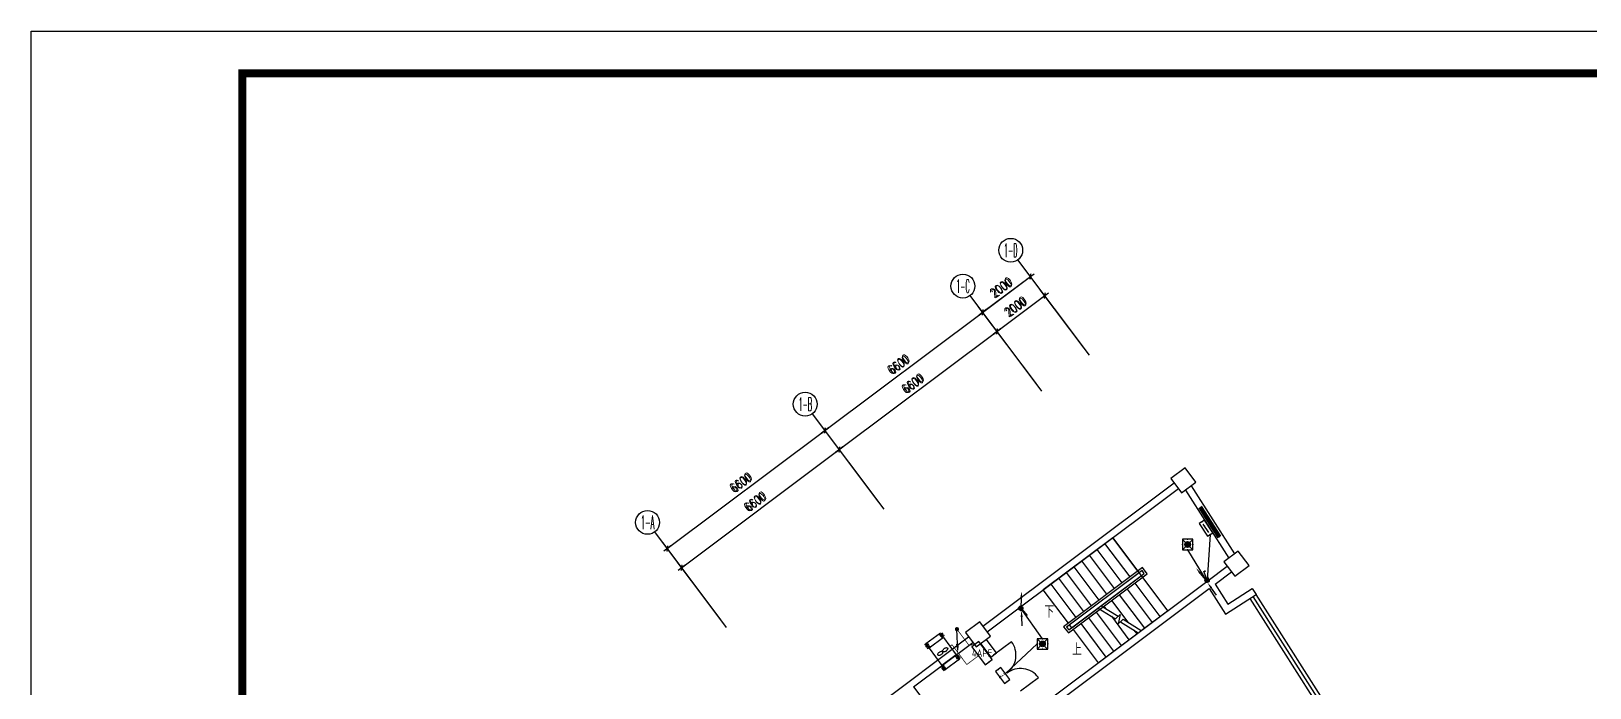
# Model space of a CAD drawing. Extents: x -149393 to 1177518, y -366685 to 296590.
# Drawn here: x 607049 to 659243, y -214690 to -192676 of the extents above; entities that cross this region are included whole.
import ezdxf
from ezdxf.enums import TextEntityAlignment as Align

# ---------------------------------------------------------------- set-up
doc = ezdxf.new("R2010")
doc.units = 0
doc.header["$LTSCALE"] = 1000
doc.header["$MEASUREMENT"] = 0
doc.linetypes.add('常规', pattern=[20, 10, 0, 10])
doc.layers.get('0').update_dxf_attribs({"linetype": 'CONTINUOUS'})
doc.layers.get('Defpoints').update_dxf_attribs({"linetype": 'CONTINUOUS'})
for name, color, linetype in [('AXIS', 3, 'CONTINUOUS'), ('AXIS_TEXT', 7, 'CONTINUOUS'), ('COLUMN', 9, 'CONTINUOUS'), ('EQUIP-消防', 3, 'CONTINUOUS'), ('EQUIP-箱柜', 3, 'CONTINUOUS'), ('LWIRE', 4, 'CONTINUOUS'), ('PUB_TITLE', 253, 'CONTINUOUS'), ('STAIR', 2, 'CONTINUOUS'), ('TEL_SYMB', 3, 'CONTINUOUS'), ('TEL_TEXT', 7, 'CONTINUOUS'), ('WALL', 9, 'CONTINUOUS'), ('WINDOW', 4, 'CONTINUOUS'), ('WIRE-动力', 3, 'CONTINUOUS'), ('WIRE-应急', 60, '常规'), ('通风', 3, 'CONTINUOUS'), ('采暖', 6, 'CONTINUOUS')]:
    doc.layers.add(name, color=color, linetype=linetype)
doc.styles.add('_TCH_AXIS', font='COMPLEX', dxfattribs={"bigfont": 'GBCBIG'})
doc.styles.add('_TCH_DIM', font='SIMPLEX', dxfattribs={"bigfont": 'GBCBIG'})
doc.styles.add('_TCH_DIM_T3', font='SIMPLEX', dxfattribs={"width": 0.705882, "bigfont": 'GBCBIG'})
doc.styles.add('_TEL_ATTDEF', font='GBENOR', dxfattribs={"width": 0.8, "height": 3, "bigfont": 'GBCBIG'})
doc.styles.add('_TEL_DIM', font='', dxfattribs={"width": 0.8, "height": 3.5})
doc.styles.add('COMPLEX', font='COMPLEX')
doc.styles.add('DIM_FONT', font='SIMPLEX.shx', dxfattribs={"width": 0.8})
doc.styles.get("Standard").update_dxf_attribs({"font": 'gbenor.shx', "bigfont": 'gbcbig.shx'})
doc.styles.get('_TEL_DIM').set_extended_font_data('SimSun')
doc.dimstyles.new('_TCH_ARCH&&100', dxfattribs={"dimtxt": 297.5, "dimasz": 100, "dimexe": 250, "dimexo": 300, "dimgap": 126.25, "dimtad": 1, "dimdec": 0, "dimzin": 0, "dimdsep": 46, "dimtxsty": '_TCH_DIM_T3', "dimblk": 'ARCHTICK', "dimcen": 0.09, "dimclrt": 7, "dimazin": 2, "dimtfac": 1, "dimtdec": 0, "dimtix": 1, "dimtmove": 2, "dimatfit": 3, "dimfxl": 1, "dimtolj": 1, "dimtzin": 0, "dimarcsym": 0})
doc.dimstyles.new('DIMN', dxfattribs={"dimtxt": 300, "dimasz": 1, "dimexe": 250, "dimexo": 300, "dimgap": 150, "dimtad": 1, "dimdec": 0, "dimdsep": 46, "dimtxsty": 'DIM_FONT', "dimblk": '_DIMX', "dimcen": 2.5, "dimclrt": 7, "dimadec": 0, "dimazin": 0, "dimtfac": 1, "dimtdec": 0, "dimtix": 1, "dimtmove": 2, "dimatfit": 3, "dimldrblk": '_DIMX', "dimfxl": 1, "dimtolj": 1, "dimarcsym": 0})

# ---------------------------------------------------------------- blocks, each defined once
blk = doc.blocks.new('$equip_U$00000427(cyc-PC)')
for p, q in [((-0.43, -0.43), (0.43, 0.43)), ((-0.43, 0.43), (0.43, -0.43))]:
    blk.add_line(p, q)
blk.add_lwpolyline([(-0.5, 0.5), (-0.5, -0.5), (0.5, -0.5), (0.5, 0.5)], close=True)
blk.add_circle((0, 0), 0.275)
for p in [(-0.5, 0), (0, 0.5), (0.5, 0), (0, -0.5)]:
    blk.add_point(p)
for points in [[(-0.24, 0.14), (0.24, 0.14), (-0.27, 0), (0.27, 0)], [(-0.24, -0.14), (0.24, -0.14), (-0.27, 0), (0.27, 0)], [(-0.14, 0.24), (0.14, 0.24), (-0.24, 0.14), (0.24, 0.14)], [(0, 0.27), (0, 0.27), (-0.14, 0.24), (0.14, 0.24)], [(-0.14, -0.24), (0.14, -0.24), (-0.24, -0.14), (0.24, -0.14)], [(0, -0.27), (0, -0.27), (-0.14, -0.24), (0.14, -0.24)]]:
    blk.add_solid(points)
at = {"color": 7, "style": '_TEL_DIM', "flags": 1}
blk.add_attdef('A', text='', height=0.00002, dxfattribs=at).set_placement((0, 0), align=Align.MIDDLE_CENTER)
blk = doc.blocks.new('$equip_U$00000446(cyc-PC)')
for p, q in [((0.72, 0.66), (-0.72, 0.66)), ((-0.72, 0.66), (-0.72, 0)), ((-0.72, 0), (0.72, 0)), ((0.72, 0), (0.72, 0.66))]:
    blk.add_line(p, q)
for p in [(-0.72, 0.33), (0, 0.66), (0, 0), (0.72, 0.33)]:
    blk.add_point(p)
at = {"width": 0.8}
blk.add_text('E', height=0.45, dxfattribs=at).set_placement((-0.08, 0.11))
at = {"color": 7, "style": '_TEL_DIM', "flags": 1}
blk.add_attdef('A', text='', height=0.00002, dxfattribs=at).set_placement((0, 0), align=Align.MIDDLE_CENTER)
blk = doc.blocks.new('$TelecSys$00000079')
for p, q in [((0.7, 0.7), (0, 0)), ((0.1, 0.1), (0.1, 0.1)), ((-0.1, -0.1), (-0.1, -0.1))]:
    blk.add_line(p, q)
at = {"const_width": 0.142}
blk.add_lwpolyline([(-0.07, 0, 1), (0.07, 0, 1)], format="xyb", close=True, dxfattribs=at)
blk.add_solid([(0.63, 0.77), (0.77, 0.63), (1.15, 1.15)])
at = {"width": 0.8, "flags": 9}
blk.add_attdef('A', (0, 0), '', height=0.00002, dxfattribs=at)
blk = doc.blocks.new('$equip_U$00000423(cyc-PC)')
for p, q in [((0.15, 0.36), (0.63, 0.83)), ((0.63, 0.83), (0.77, 0.69))]:
    blk.add_line(p, q)
blk.add_circle((0, 0.21), 0.208)
for p in [(-0.21, 0.21), (-0.05, 0.4), (0, 0), (0.21, 0.21), (0.7, 0.76)]:
    blk.add_point(p)
for points in [[(-0.18, 0.31), (0.18, 0.31), (-0.21, 0.21), (0.21, 0.21)], [(-0.18, 0.1), (0.18, 0.1), (-0.21, 0.21), (0.21, 0.21)], [(-0.1, 0.39), (0.1, 0.39), (-0.18, 0.31), (0.18, 0.31)], [(-0.1, 0.03), (0.1, 0.03), (-0.18, 0.1), (0.18, 0.1)], [(0, 0.42), (0, 0.42), (-0.1, 0.39), (0.1, 0.39)], [(0, 0), (0, 0), (-0.1, 0.03), (0.1, 0.03)]]:
    blk.add_solid(points)
at = {"color": 7, "style": '_TEL_DIM', "flags": 1}
blk.add_attdef('A', text='', height=0.00002, dxfattribs=at).set_placement((0, 0), align=Align.MIDDLE_CENTER)
blk = doc.blocks.new('$equip_U$00000108(cyc-PC)')
for p, q in [((-0.72, 0.6), (-0.72, 0)), ((0.72, 0.6), (-0.72, 0.6)), ((-0.72, 0), (0.72, 0)), ((-0.48, 0.3), (0.48, 0.3)), ((0.72, 0), (0.72, 0.6))]:
    blk.add_line(p, q)
for p in [(-0.72, 0.3), (0, 0.6), (0, 0), (0.72, 0.3)]:
    blk.add_point(p)
blk.add_solid([(0.24, 0.23), (0.53, 0.3), (0.24, 0.37)])
at = {"color": 7, "style": '_TEL_DIM', "flags": 1}
blk.add_attdef('A', text='', height=0.00002, dxfattribs=at).set_placement((0, 0), align=Align.MIDDLE_CENTER)
blk = doc.blocks.new('$TelecSys$00000078')
for p, q in [((0.1, 0.1), (0.1, 0.1)), ((1.15, 1.15), (0.55, 0.55)), ((-0.1, -0.1), (-0.1, -0.1))]:
    blk.add_line(p, q)
at = {"const_width": 0.142}
blk.add_lwpolyline([(-0.07, 0, 1), (0.07, 0, 1)], format="xyb", close=True, dxfattribs=at)
blk.add_solid([(0.62, 0.48), (0.48, 0.62), (0.1, 0.1)])
at = {"width": 0.8, "flags": 9}
blk.add_attdef('A', (0, 0), '', height=0.00002, dxfattribs=at)
blk = doc.blocks.new('_DIMX')
blk.add_line((-150, 0), (150, 0))
at = {"const_width": 50}
blk.add_lwpolyline([(-70, -70), (70, 70)], dxfattribs=at)
blk = doc.blocks.new('_ArchTick')
at = {"color": 0, "linetype": 'ByBlock', "const_width": 0.4}
blk.add_lwpolyline([(-0.5, -0.5), (0.5, 0.5)], dxfattribs=at)
blk = doc.blocks.new('*D1241')
at = {"layer": 'AXIS', "color": 0, "lineweight": -2, "transparency": 16777216}
for p, q in [((642311, -203302), (640841, -201342)), ((639391, -202742), (640991, -201542)), ((640711, -204502), (639241, -202542))]:
    blk.add_line(p, q, dxfattribs=at)
at = {"layer": 'Defpoints', "color": 0, "transparency": 16777216}
for p in [(640991, -201542), (642491, -203542), (640891, -204742)]:
    blk.add_point(p, dxfattribs=at)
at = {"layer": 'AXIS', "color": 0, "lineweight": -2, "transparency": 16777216, "xscale": 100, "yscale": 100, "zscale": 100}
for p, rotation in [((640991, -201542), 36.87000000000068), ((639391, -202742), 216.8700000000007)]:
    blk.add_blockref('_ArchTick', p, dxfattribs=dict(at, rotation=rotation))
at = {"layer": 'AXIS', "color": 7, "transparency": 16777216, "insert": (640026, -201922), "char_height": 297.5, "attachment_point": 5, "rotation": 36.87, "style": '_TCH_DIM_T3'}
blk.add_mtext('\\A1;2000', dxfattribs=at)
blk = doc.blocks.new('*D1242')
at = {"layer": 'AXIS', "color": 0, "lineweight": -2, "transparency": 16777216}
for p, q in [((638911, -202102), (640511, -200902)), ((642311, -203302), (640361, -200702)), ((640711, -204502), (638761, -201902))]:
    blk.add_line(p, q, dxfattribs=at)
at = {"layer": 'Defpoints', "color": 0, "transparency": 16777216}
for p in [(640511, -200902), (642491, -203542), (640891, -204742)]:
    blk.add_point(p, dxfattribs=at)
at = {"layer": 'AXIS', "color": 0, "lineweight": -2, "transparency": 16777216, "xscale": 100, "yscale": 100, "zscale": 100}
for p, rotation in [((640511, -200902), 36.87000000000068), ((638911, -202102), 216.8700000000007)]:
    blk.add_blockref('_ArchTick', p, dxfattribs=dict(at, rotation=rotation))
at = {"layer": 'AXIS', "color": 7, "transparency": 16777216, "insert": (639546, -201282), "char_height": 297.5, "attachment_point": 5, "rotation": 36.87, "style": '_TCH_DIM_T3'}
blk.add_mtext('\\A1;2000', dxfattribs=at)
blk = doc.blocks.new('*D1243')
at = {"layer": 'AXIS', "color": 0, "lineweight": -2, "transparency": 16777216}
for p, q in [((634111, -206702), (639391, -202742)), ((640711, -204502), (639241, -202542)), ((635431, -208462), (633961, -206502))]:
    blk.add_line(p, q, dxfattribs=at)
at = {"layer": 'Defpoints', "color": 0, "transparency": 16777216}
for p in [(639391, -202742), (640891, -204742), (635611, -208702)]:
    blk.add_point(p, dxfattribs=at)
at = {"layer": 'AXIS', "color": 0, "lineweight": -2, "transparency": 16777216, "xscale": 100, "yscale": 100, "zscale": 100}
for p, rotation in [((639391, -202742), 36.86999999999998), ((634111, -206702), 216.87)]:
    blk.add_blockref('_ArchTick', p, dxfattribs=dict(at, rotation=rotation))
at = {"layer": 'AXIS', "color": 7, "transparency": 16777216, "insert": (636586, -204502), "char_height": 297.5, "attachment_point": 5, "rotation": 36.87, "style": '_TCH_DIM_T3'}
blk.add_mtext('\\A1;6600', dxfattribs=at)
blk = doc.blocks.new('*D1244')
at = {"layer": 'AXIS', "color": 0, "lineweight": -2, "transparency": 16777216}
for p, q in [((640711, -204502), (638761, -201902)), ((633631, -206062), (638911, -202102)), ((635431, -208462), (633481, -205862))]:
    blk.add_line(p, q, dxfattribs=at)
at = {"layer": 'Defpoints', "color": 0, "transparency": 16777216}
for p in [(638911, -202102), (640891, -204742), (635611, -208702)]:
    blk.add_point(p, dxfattribs=at)
at = {"layer": 'AXIS', "color": 0, "lineweight": -2, "transparency": 16777216, "xscale": 100, "yscale": 100, "zscale": 100}
for p, rotation in [((638911, -202102), 36.86999999999998), ((633631, -206062), 216.87)]:
    blk.add_blockref('_ArchTick', p, dxfattribs=dict(at, rotation=rotation))
at = {"layer": 'AXIS', "color": 7, "transparency": 16777216, "insert": (636106, -203862), "char_height": 297.5, "attachment_point": 5, "rotation": 36.87, "style": '_TCH_DIM_T3'}
blk.add_mtext('\\A1;6600', dxfattribs=at)
blk = doc.blocks.new('*D1245')
at = {"layer": 'AXIS', "color": 0, "lineweight": -2, "transparency": 16777216}
for p, q in [((635431, -208462), (633961, -206502)), ((628831, -210662), (634111, -206702)), ((630151, -212422), (628681, -210462))]:
    blk.add_line(p, q, dxfattribs=at)
at = {"layer": 'Defpoints', "color": 0, "transparency": 16777216}
for p in [(634111, -206702), (635611, -208702), (630331, -212662)]:
    blk.add_point(p, dxfattribs=at)
at = {"layer": 'AXIS', "color": 0, "lineweight": -2, "transparency": 16777216, "xscale": 100, "yscale": 100, "zscale": 100}
for p, rotation in [((634111, -206702), 36.86999999999998), ((628831, -210662), 216.87)]:
    blk.add_blockref('_ArchTick', p, dxfattribs=dict(at, rotation=rotation))
at = {"layer": 'AXIS', "color": 7, "transparency": 16777216, "insert": (631306, -208462), "char_height": 297.5, "attachment_point": 5, "rotation": 36.87, "style": '_TCH_DIM_T3'}
blk.add_mtext('\\A1;6600', dxfattribs=at)
blk = doc.blocks.new('*D1246')
at = {"layer": 'AXIS', "color": 0, "lineweight": -2, "transparency": 16777216}
for p, q in [((628351, -210022), (633631, -206062)), ((635431, -208462), (633481, -205862)), ((630151, -212422), (628201, -209822))]:
    blk.add_line(p, q, dxfattribs=at)
at = {"layer": 'Defpoints', "color": 0, "transparency": 16777216}
for p in [(633631, -206062), (635611, -208702), (630331, -212662)]:
    blk.add_point(p, dxfattribs=at)
at = {"layer": 'AXIS', "color": 0, "lineweight": -2, "transparency": 16777216, "xscale": 100, "yscale": 100, "zscale": 100}
for p, rotation in [((633631, -206062), 36.86999999999998), ((628351, -210022), 216.87)]:
    blk.add_blockref('_ArchTick', p, dxfattribs=dict(at, rotation=rotation))
at = {"layer": 'AXIS', "color": 7, "transparency": 16777216, "insert": (630826, -207822), "char_height": 297.5, "attachment_point": 5, "rotation": 36.87, "style": '_TCH_DIM_T3'}
blk.add_mtext('\\A1;6600', dxfattribs=at)
blk = doc.blocks.new('_FZHK')
blk.add_lwpolyline([(-0.5, -0.5), (0.5, -0.5), (0.5, 0.5), (-0.5, 0.5)], close=True)
blk = doc.blocks.new('_AXISO')
blk.add_circle((0, 0), 0.5)
at = {"layer": 'AXIS_TEXT', "style": 'COMPLEX', "width": 1.041667}
blk.add_attdef('A', text='', height=0.56, dxfattribs=at).set_placement((-0.25, -0.28), (0.25, -0.28), align=Align.FIT)
blk = doc.blocks.new('$TCHSYS$WIN2D')
for p, q in [((-0.5, 0.5), (0.5, 0.5)), ((0.5, 0.167), (-0.5, 0.167)), ((0.5, -0.167), (-0.5, -0.167)), ((-0.5, -0.5), (0.5, -0.5))]:
    blk.add_line(p, q)
blk = doc.blocks.new('$equip$00002698')
for p, q in [((-0.75, 0.6), (-0.75, 0)), ((0.75, 0.6), (-0.75, 0.6)), ((-0.75, 0), (0.75, 0)), ((0.75, 0), (0.75, 0.6))]:
    blk.add_line(p, q)
at = {"const_width": 0.04}
blk.add_lwpolyline([(-0.75, 0.6), (-0.75, 0), (0.75, 0), (0.75, 0.6), (-0.75, 0.6), (-0.75, 0)], dxfattribs=at)
for p in [(-0.75, 0.3), (0, 0.6), (0, 0), (0.75, 0.3)]:
    blk.add_point(p)
at = {"color": 7}
blk.add_attdef('$TEXT$', text='', height=0.5, dxfattribs=at).set_placement((0, 0.3), align=Align.MIDDLE_CENTER)
at = {"color": 7, "style": '_TEL_DIM', "flags": 1}
for tag in ['A', 'REMARK']:
    blk.add_attdef(tag, text='', height=0.00002, dxfattribs=at).set_placement((0, 0), align=Align.MIDDLE_CENTER)
blk = doc.blocks.new('$TelecSys$00000080')
for p, q in [((-0.7, -0.7), (0, 0)), ((0.1, 0.1), (0.1, 0.1)), ((-0.1, -0.1), (-0.1, -0.1))]:
    blk.add_line(p, q)
at = {"const_width": 0.142}
blk.add_lwpolyline([(0.07, 0, 1), (-0.07, 0, 1)], format="xyb", close=True, dxfattribs=at)
blk.add_solid([(-0.63, -0.77), (-0.77, -0.63), (-1.15, -1.15)])
at = {"width": 0.8, "flags": 9}
blk.add_attdef('A', (0, 0), '', height=0.00002, rotation=180, dxfattribs=at)
blk = doc.blocks.new('TRUIO')
at = {"layer": '通风'}
for p, q in [((115223, 200785), (115223, 200285)), ((115373, 200785), (115373, 200285)), ((115373, 200785), (115973, 200785)), ((115973, 200785), (115973, 200285)), ((116123, 200785), (116123, 200285)), ((115373, 200285), (115973, 200285))]:
    blk.add_line(p, q, dxfattribs=at)
at = {"layer": '通风', "extrusion": (0, 0, -1)}
for centre, major_axis, start_param, end_param in [((115795, 200619), (165, 0), 3.141593, 3.349067), ((115795, 200619), (-165, 0), -0.207474, 0), ((115734, 200632), (103, 0), 3.349067, 3.611778), ((115734, 200607), (-103, 0), -0.470186, -0.207474), ((115734, 200465), (103, 0), 3.349067, 3.611778), ((115696, 200651), (-60.4, 0), 0.470186, 0.886939), ((115696, 200588), (60.4, 0), 2.254653, 2.671407), ((115696, 200484), (-60.4, 0), 0.470186, 0.886939), ((115673, 200680), (23, 0), 4.028532, 4.712389), ((115673, 200559), (-23, 0), -1.570796, -0.886939), ((115673, 200513), (23, 0), 4.028532, 4.712389), ((115673, 200680), (-23, 0), 1.570796, 2.254653), ((115673, 200559), (-23, 0), 4.028532, 4.712389), ((115673, 200513), (23, 0), 4.712389, 5.396246), ((115649, 200651), (60.4, 0), -0.886939, -0.470186), ((115649, 200588), (-60.4, 0), 3.611778, 4.028532), ((115649, 200484), (60.4, 0), -0.886939, -0.470186), ((115611, 200632), (103, 0), -0.470186, -0.207474), ((115611, 200607), (-103, 0), 3.349067, 3.611778), ((115611, 200465), (103, 0), -0.470186, -0.207474), ((115551, 200619), (-165, 0), 2.934119, 3.141593), ((115551, 200619), (165, 0), 0, 0.207474), ((115795, 200453), (165, 0), 3.141593, 3.349067), ((115795, 200453), (-165, 0), -0.207474, 0), ((115734, 200440), (-103, 0), -0.470186, -0.207474), ((115696, 200421), (60.4, 0), 2.254653, 2.671407), ((115673, 200392), (-23, 0), -1.570796, -0.886939), ((115673, 200392), (23, 0), 0.886939, 1.570796), ((115649, 200421), (-60.4, 0), 3.611778, 4.028532), ((115611, 200440), (-103, 0), 3.349067, 3.611778), ((115551, 200453), (-165, 0), 2.934119, 3.141593), ((115551, 200453), (165, 0), 0, 0.207474)]:
    blk.add_ellipse(centre, major_axis=major_axis, ratio=0.986111, start_param=start_param, end_param=end_param, dxfattribs=at)
at = {"layer": '通风'}
for centre, major_axis, start_param, end_param in [((115611, 200632), (-103, 0), 3.349067, 3.611778), ((115551, 200619), (-165, 0), 3.141593, 3.349067), ((115551, 200619), (165, 0), -0.207474, 0)]:
    blk.add_ellipse(centre, major_axis=major_axis, ratio=0.986111, start_param=start_param, end_param=end_param, dxfattribs=at)
blk.add_point((115673, 200524), dxfattribs=at)
at = {"layer": '采暖'}
for p, q in [((115233, 200735), (115223, 200785)), ((115253, 200835), (115233, 200735)), ((115273, 200735), (115253, 200835)), ((115293, 200835), (115273, 200735)), ((115313, 200735), (115293, 200835)), ((115333, 200835), (115313, 200735)), ((115353, 200735), (115333, 200835)), ((115373, 200785), (115353, 200735)), ((115973, 200785), (115993, 200735)), ((115993, 200735), (116013, 200835)), ((116013, 200835), (116033, 200735)), ((116033, 200735), (116053, 200835)), ((116053, 200835), (116073, 200735)), ((116073, 200735), (116093, 200835)), ((116093, 200835), (116113, 200735)), ((116113, 200735), (116123, 200785)), ((115233, 200235), (115223, 200285)), ((115253, 200335), (115233, 200235)), ((115273, 200235), (115253, 200335)), ((115293, 200335), (115273, 200235)), ((115313, 200235), (115293, 200335)), ((115333, 200335), (115313, 200235)), ((115353, 200235), (115333, 200335)), ((115373, 200285), (115353, 200235)), ((115973, 200285), (115993, 200235)), ((115993, 200235), (116013, 200335)), ((116013, 200335), (116033, 200235)), ((116033, 200235), (116053, 200335)), ((116053, 200335), (116073, 200235)), ((116073, 200235), (116093, 200335)), ((116093, 200335), (116113, 200235)), ((116113, 200235), (116123, 200285))]:
    blk.add_line(p, q, dxfattribs=at)

msp = doc.modelspace()

# ---------------------------------------------------------------- linework, layer by layer
at = {"color": 59}
for p, q in [((650921.8, -216490.6), (647867.5, -211690.5)), ((651018.1, -216418.4), (647968.7, -211626)), ((651114.4, -216346.2), (648070, -211561.6))]:
    msp.add_line(p, q, dxfattribs=at)
at = {"layer": 'AXIS'}
for p, q in [((642490.6, -203542.2), (640090.6, -200342.2)), ((640890.6, -204742.2), (638490.6, -201542.2)), ((635610.6, -208702.2), (633210.6, -205502.2)), ((630330.7, -212662.2), (627930.6, -209462.2))]:
    msp.add_line(p, q, dxfattribs=at)
at = {"layer": 'PUB_TITLE'}
msp.add_lwpolyline([(607049.5, -192676.1), (725849.5, -192676.1), (725849.5, -276684.6), (607049.5, -276684.6)], close=True, dxfattribs=at)
at = {"layer": 'PUB_TITLE', "const_width": 270.7}
msp.add_lwpolyline([(614120.9, -194090.4), (724435.2, -194090.4), (724435.2, -275270.4), (614120.9, -275270.4), (614120.9, -194090.4)], close=True, dxfattribs=at)
at = {"layer": 'STAIR', "color": 59}
for p, q in [((643265.6, -209659.7), (640941.9, -211402.5)), ((644104.7, -210778.5), (643265.6, -209659.7)), ((643265.6, -209659.7), (645101.6, -212107.7)), ((643330.1, -211359.5), (642491, -210240.7)), ((643588.3, -211165.8), (642749.2, -210047)), ((643846.5, -210972.2), (643007.4, -209853.4)), ((644262.5, -210660.2), (641623.2, -212639.7)), ((642555.6, -211940.4), (641716.4, -210821.6)), ((644248.1, -210760.6), (641723.6, -212654)), ((641795.3, -212749.6), (644319.8, -210856.2)), ((644147.7, -210835.9), (641824, -212578.7)), ((642813.7, -211746.8), (641974.6, -210627.9)), ((643071.9, -211553.1), (642232.8, -210434.3)), ((644319.8, -210856.2), (644248.1, -210760.6)), ((644420.2, -210870.6), (644262.5, -210660.2)), ((642039.2, -212327.7), (641200.1, -211208.9)), ((642297.4, -212134), (641458.3, -211015.2)), ((641781, -212850), (644420.2, -210870.6)), ((642876.6, -211938.7), (644219.4, -210931.5)), ((643746.1, -211376.2), (644585.2, -212495)), ((644004.3, -211182.6), (644843.4, -212301.4)), ((644262.5, -210988.9), (645101.6, -212107.7)), ((641781, -212521.3), (640941.9, -211402.5)), ((643229.7, -211763.5), (643775.2, -212490.8)), ((643487.9, -211569.8), (644327, -212688.7)), ((641895.7, -212674.3), (642773.8, -212015.8)), ((642455.1, -212344.4), (643294.3, -213463.2)), ((642713.3, -212150.8), (643552.4, -213269.6)), ((642773.8, -212015.8), (643362.2, -212377.3)), ((642876.6, -211938.7), (643452.1, -212292.3)), ((642971.5, -211957.1), (643026.9, -212031)), ((643222.1, -212291.2), (643810.6, -213075.9)), ((643362.2, -212377.3), (643517.1, -212230.7)), ((643517.1, -212230.7), (643452.6, -212545.7)), ((643452.6, -212545.7), (643614.8, -212392.2)), ((643614.8, -212392.2), (644223.5, -212766.3)), ((644223.5, -212766.3), (645101.6, -212107.7)), ((641623.2, -212639.7), (641781, -212850)), ((641723.6, -212654), (641795.3, -212749.6)), ((641895.7, -212674.3), (641824, -212578.7)), ((641938.8, -212731.7), (642777.9, -213850.5)), ((642197, -212538.1), (643036.1, -213656.9)), ((642777.9, -213850.5), (644120.7, -212843.4)), ((643524.9, -212477.3), (644120.7, -212843.4)), ((643970.4, -212751), (644068.8, -212882.3))]:
    msp.add_line(p, q, dxfattribs=at)
at = {"layer": 'TEL_SYMB', "color": 59, "elevation": 1793}
msp.add_lwpolyline([(641253.9, -212087.4, 0, 0, 0), (644280.4, -209817.5, 0, 0, 0), (645234.2, -211089.3, 0, 0, 0), (643914.6, -212079, 95.6, 0, 0), (643627.7, -212294.2, 0, 0, 0)], format="xyseb", dxfattribs=at)
at = {"layer": 'TEL_SYMB', "color": 59}
msp.add_lwpolyline([(642207.7, -213359.2, 0, 0, 0), (643082.7, -212703, 95.6, 0, 0), (643369.6, -212487.8, 0, 0, 0)], format="xyseb", dxfattribs=at)
at = {"layer": 'WALL', "color": 59}
for p, q in [((638922.1, -212617.4), (645322, -207817.4)), ((639066.1, -212809.4), (645466, -208009.4)), ((645699.3, -208059.4), (647153, -210344.1)), ((645891.9, -207915), (647345.6, -210199.7)), ((646459.5, -211089.3), (647098.8, -210609.8)), ((646692.4, -211214.6), (647242.8, -210801.8)), ((640902.1, -215257.4), (646459.5, -211089.3)), ((641046.1, -215449.4), (646499.8, -211359.1)), ((646499.8, -211359.1), (647044.1, -212214.4)), ((646692.4, -211214.6), (647117.7, -211883.1)), ((647117.7, -211883.1), (647941.1, -211359.1)), ((647941.1, -211359.1), (648070, -211561.6)), ((647044.1, -212214.4), (648070, -211561.6)), ((636358.8, -214539.8), (638442.1, -212977.4)), ((636598.8, -214659.8), (638586.1, -213169.4)), ((638838.1, -213205.4), (639182.2, -213664.2)), ((639374.2, -213520.2), (639030.1, -213061.4)), ((639182.2, -213664.2), (639374.2, -213520.2)), ((633642.1, -216577.4), (636358.8, -214539.8)), ((636598.8, -214659.8), (637050.9, -215262.7))]:
    msp.add_line(p, q, dxfattribs=at)
at = {"layer": 'WINDOW', "color": 59, "extrusion": (7.34766e-17, -9.79684e-17, -1)}
msp.add_lwpolyline([(-640178.2, -214792.2), (-640778.2, -214342.2, -0.4142136), (-639728.2, -214192.2, -0.4142136), (-639878.2, -213142.2), (-639278.2, -213592.2)], format="xyb", dxfattribs=at)
at = {"layer": 'WIRE-动力', "linetype": 'Continuous', "const_width": 25}
for points in [[(638050.4, -212723.6), (638457.2, -213266)], [(637815.6, -213296.5), (637886.2, -213244.6)], [(637886.2, -213244.6), (638379.3, -213907.9)], [(638457.2, -213266), (638665.1, -213224.8)], [(638379.3, -213907.9), (638770.1, -213614.8)]]:
    msp.add_lwpolyline(points, dxfattribs=at)
at = {"layer": 'WIRE-应急', "linetype": '常规'}
for p, q in [((646525.5, -209553.4), (646429.2, -211083.2)), ((645775.7, -210060.4), (646414.6, -211123)), ((640913.5, -213043), (640188, -212022.6)), ((639675.2, -214208), (640738.5, -213218))]:
    msp.add_line(p, q, dxfattribs=at)

# ---------------------------------------------------------------- block references
at = {"layer": 'AXIS'}
ref = msp.add_blockref('_AXISO', (639850.6, -200022.2), dxfattribs=dict(at, xscale=800, yscale=800, zscale=800))
ref.add_attrib('A', '1-D', dxfattribs={"layer": 'AXIS_TEXT', "height": 452.55, "style": '_TCH_AXIS', "width": 0.362069}).set_placement((639624.4, -200248.5), (640076.9, -200248.5), align=Align.FIT)
ref = msp.add_blockref('_AXISO', (638250.6, -201222.2), dxfattribs=dict(at, xscale=800, yscale=800, zscale=800))
ref.add_attrib('A', '1-C', dxfattribs={"layer": 'AXIS_TEXT', "height": 452.55, "style": '_TCH_AXIS', "width": 0.375}).set_placement((638024.4, -201448.5), (638476.9, -201448.5), align=Align.FIT)
ref = msp.add_blockref('_AXISO', (632970.6, -205182.2), dxfattribs=dict(at, xscale=800, yscale=800, zscale=800))
ref.add_attrib('A', '1-B', dxfattribs={"layer": 'AXIS_TEXT', "height": 452.55, "style": '_TCH_AXIS', "width": 0.362069}).set_placement((632744.4, -205408.5), (633196.9, -205408.5), align=Align.FIT)
ref = msp.add_blockref('_AXISO', (627690.6, -209142.2), dxfattribs=dict(at, xscale=800, yscale=800, zscale=800))
ref.add_attrib('A', '1-A', dxfattribs={"layer": 'AXIS_TEXT', "height": 452.55, "style": '_TCH_AXIS', "width": 0.355932}).set_placement((627464.4, -209368.5), (627916.9, -209368.5), align=Align.FIT)
at = {"layer": 'COLUMN', "color": 59}
for p, xscale, yscale, zscale, rotation in [((645634, -207733.4), 600.0000000000551, 600.0000000000551, 600.0000000000551, 36.86999999999735), ((647410.8, -210525.8), 600.0000000000144, 600.0000000000144, 600.0000000000144, 306.8700000000038), ((638754.1, -212893.4), 599.999999999962, 599.999999999962, 599.999999999962, 36.87000000000402)]:
    msp.add_blockref('_FZHK', p, dxfattribs=dict(at, xscale=xscale, yscale=yscale, zscale=zscale, rotation=rotation))
at = {"layer": 'EQUIP-消防'}
for name, p, xscale, yscale, zscale, rotation in [('$equip_U$00000108(cyc-PC)', (646478.8, -209284.5), 350.0000000000013, 350.0000000000013, 350.0000000000013, 122.468556140011), ('$equip_U$00000423(cyc-PC)', (646496.2, -211112.2), 350.0000000000078, 350.0000000000078, 350.0000000000078, 66.59237129633011), ('$equip_U$00000423(cyc-PC)', (640115.1, -212022.6), 350, 350, 350, 270), ('$equip_U$00000446(cyc-PC)', (639675.2, -214208), 349.9999999999938, 349.9999999999938, 349.9999999999938, 126.869999999944)]:
    msp.add_blockref(name, p, dxfattribs=dict(at, xscale=xscale, yscale=yscale, zscale=zscale, rotation=rotation))
at = {"layer": 'EQUIP-消防', "xscale": 350, "yscale": 350, "zscale": 350}
for p in [(645775.7, -209885.4), (640913.5, -213218)]:
    msp.add_blockref('$equip_U$00000427(cyc-PC)', p, dxfattribs=at)
at = {"layer": 'EQUIP-箱柜'}
ref = msp.add_blockref('$equip$00002698', (639010.1, -213434.8), dxfattribs=dict(at, xscale=500, yscale=500, zscale=500, rotation=126.8699914605009))
ref.add_attrib('$TEXT$', '4APF', dxfattribs={"layer": '0', "color": 7, "height": 250, "style": '_TEL_ATTDEF'}).set_placement((638890.1, -213524.8), align=Align.MIDDLE_CENTER)
at = {"layer": 'LWIRE'}
for name, p, xscale, yscale, zscale, rotation in [('$TelecSys$00000079', (646414.6, -211123), -349.9999999999711, 349.9999999999927, 350, 353.5157285627236), ('$TelecSys$00000078', (646412.9, -211120.9), 349.9999999999221, 349.9999999999221, 349.9999999999221, 260.2242714372854), ('$TelecSys$00000079', (640187.7, -212020.6), -350.0000000000971, 350.0000000000655, 350, 312.1665655936553), ('$TelecSys$00000078', (640204.5, -212039.1), 350.0000000000971, 350.0000000000971, 350.0000000000971, 227.8334344063447), ('$TelecSys$00000080', (638050.4, -212723.6), 500, 500, 500, 47.01109654976766)]:
    msp.add_blockref(name, p, dxfattribs=dict(at, xscale=xscale, yscale=yscale, zscale=zscale, rotation=rotation))
at = {"layer": 'WINDOW', "color": 59, "xscale": -1200, "yscale": -100, "zscale": -1200, "rotation": 302.468556140008}
msp.add_blockref('$TCHSYS$WIN2D', (646522.4, -209129.6), dxfattribs=at)
at = {"layer": '通风', "xscale": 1.2, "yscale": 1.2, "zscale": 1.2, "rotation": 306.334385222323}
msp.add_blockref('TRUIO', (361475.9, -244234.8), dxfattribs=at)

# ---------------------------------------------------------------- texts
at = {"layer": 'TEL_TEXT', "color": 59, "style": '_TCH_DIM'}
for s, p in [('下', (640979.1, -212332.5, 1793)), ('上', (641910.7, -213604.3))]:
    msp.add_text(s, height=403.5, dxfattribs=at).set_placement(p)

# ---------------------------------------------------------------- dimensions: what is measured, and where the dimension line sits
at = {"layer": 'AXIS'}
for p1, p2, distance in [((640890.6, -204742.2), (642490.6, -203542.2), 3300), ((640890.6, -204742.2), (642490.6, -203542.2), 2500), ((635610.6, -208702.2), (640890.6, -204742.2), 3300), ((635610.6, -208702.2), (640890.6, -204742.2), 2500), ((630330.7, -212662.2), (635610.6, -208702.2), 3300), ((630330.7, -212662.2), (635610.6, -208702.2), 2500)]:
    msp.add_aligned_dim(p1=p1, p2=p2, distance=distance, dimstyle='DIMN', dxfattribs=at).render()
for p1, p2, distance, picture, middle in [((640890.6, -204742.2), (642490.6, -203542.2), 3300, '*D1242', (639545.6, -201282.2)), ((640890.6, -204742.2), (642490.6, -203542.2), 2500, '*D1241', (640025.6, -201922.2)), ((635610.6, -208702.2), (640890.6, -204742.2), 3300, '*D1244', (636105.6, -203862.2)), ((635610.6, -208702.2), (640890.6, -204742.2), 2500, '*D1243', (636585.6, -204502.2)), ((630330.7, -212662.2), (635610.6, -208702.2), 3300, '*D1246', (630825.6, -207822.2)), ((630330.7, -212662.2), (635610.6, -208702.2), 2500, '*D1245', (631305.6, -208462.2))]:
    dim = msp.add_aligned_dim(p1=p1, p2=p2, distance=distance, dimstyle='_TCH_ARCH&&100', dxfattribs=at)
    dim.commit()
    dim.dimension.update_dxf_attribs({"geometry": picture, "text_midpoint": middle})

doc.saveas('drawing.dxf')
